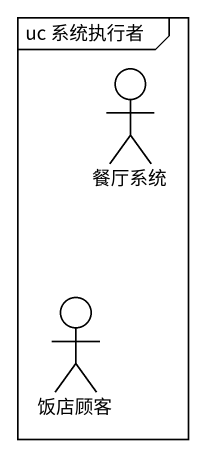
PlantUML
@startuml
mainframe uc 系统执行者
actor 餐厅系统
actor 饭店顾客
@enduml
